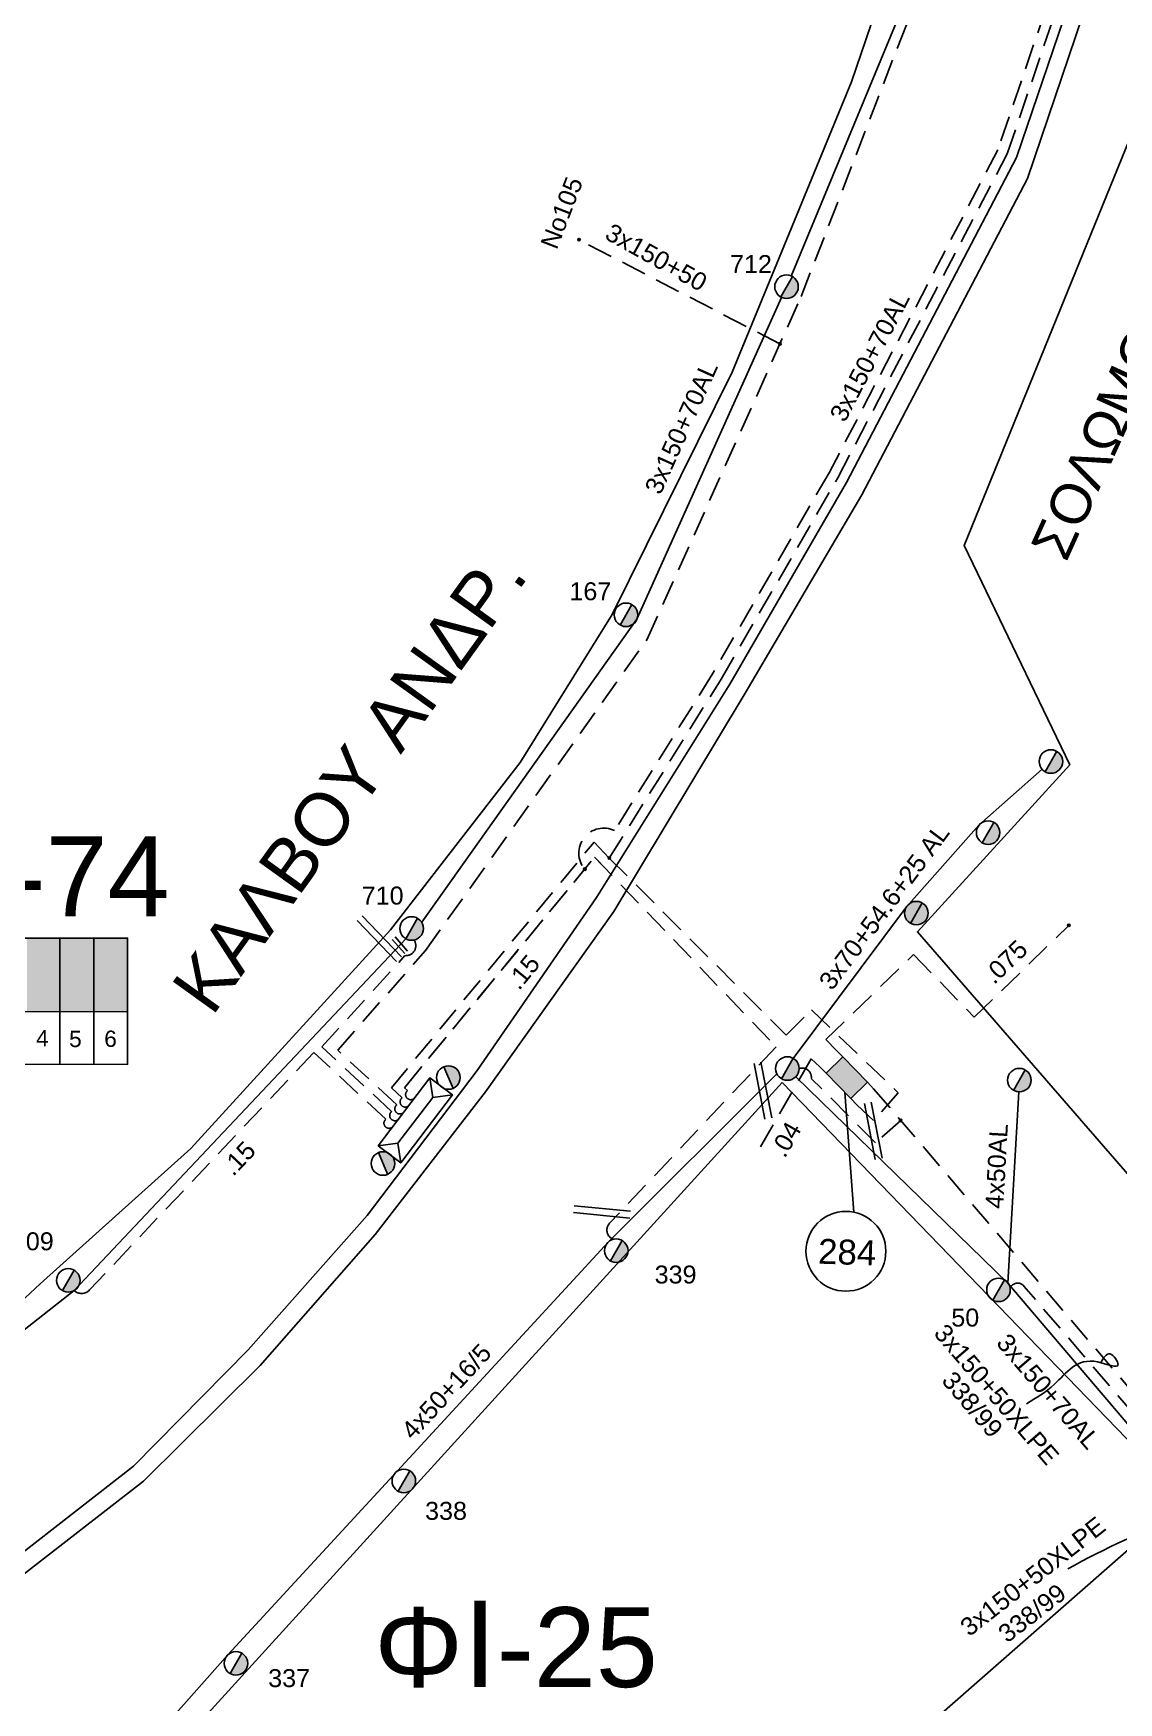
# Model space of a CAD drawing. Header units: millimetres. Extents: x 7477 to 9676, y 1828 to 2857.
# Drawn here: x 7623.6 to 7732.3, y 2513 to 2680.2 of the extents above; entities that cross this region are included whole.
import ezdxf
from ezdxf.enums import TextEntityAlignment as Align

# ---------------------------------------------------------------- set-up
doc = ezdxf.new("R2010")
doc.units = ezdxf.units.MM
doc.linetypes.add('DASHED', pattern=[19.05, 12.7, -6.35])
for name, color, linetype, lineweight in [('.04', 7, 'DASHED', 30), ('.075', 7, 'Continuous', 30), ('.15', 7, 'Continuous', 30), ('3x150+50', 7, 'Continuous', 30), ('3x150+70AL', 7, 'DASHED', 30), ('3x70+54.6+25 AL', 7, 'SYN_LINE', 30), ('4x50+16_5', 7, 'Continuous', 30), ('4x50+16AL', 7, 'Continuous', 30), ('4x50AL', 7, 'Continuous', 30), ('text διευθύνσεων', 250, 'Continuous', 30), ('Υπόβαθρο ΔΕΗ', 7, 'Continuous', 30)]:
    doc.layers.add(name, color=color, linetype=linetype, lineweight=lineweight)
for name, color, linetype in [('Link Box 4 Διευθύνσεων', 7, 'Continuous'), ('Pillar OTE', 7, 'Continuous'), ('TEXT ΚΑΛΩΔΙΩΝ', 7, 'Continuous'), ('Άγνωστα', 7, 'Continuous'), ('Καλώδια ΧΤ   3x150AL+50CU', 7, 'DASHED'), ('Μηχανική τομή', 7, 'Continuous'), ('Στύλος Ξύλινος', 7, 'Continuous'), ('Στύλος Ξύλινος @ 1', 7, 'Continuous'), ('Στύλος ΦΜ', 7, 'Continuous'), ('Στύλος ΦΜ @ 1', 7, 'Continuous'), ('Συνδέσεις', 7, 'Continuous'), ('Τομή', 7, 'Continuous'), ('Υποσταθμός εναέριος 2 στύλων', 7, 'Continuous'), ('Υποσταθμός πόλεως', 7, 'Continuous')]:
    doc.layers.add(name, color=color, linetype=linetype)
doc.styles.add('arial', font='ARIAL.TTF')
doc.styles.get("Standard").update_dxf_attribs({"font": 'ARIAL.TTF'})
doc.linetypes.add('SYN_LINE', pattern='A,0.5,-0.0001,["/\\/\\/\\/",Standard,S=0.1,R=0,X=0,Y=-0.05],-0.25', length=0.7501)

# ---------------------------------------------------------------- blocks, each defined once
blk = doc.blocks.new('ΥΠΑΡΧΩΝ ΤΣΙΜΕΝΤΕΝΙΟΣ ΣΤΥΛΟΣ')
at = {"layer": 'Στύλος ΦΜ'}
blk.add_hatch(color=7, dxfattribs=at).paths.add_polyline_path([(-1.29, -2.28, 0.574793), (2.62, 0, 0.268822), (1.3, 2.27)])
at = {"layer": 'Στύλος ΦΜ', "color": 7}
blk.add_line((-1.29, -2.28), (1.3, 2.27), dxfattribs=at)
blk.add_circle((0, 0), 2.62, dxfattribs=at)
at = {"layer": 'Στύλος ΦΜ', "flags": 4}
for tag, p in [('ΑΡΙΘΜΟΣ', (-4.68, 8.05)), ('ΤΥΠΟΣ', (-4.91, 3.03))]:
    blk.add_attdef(tag, p, '', height=4, dxfattribs=at)
blk = doc.blocks.new('ΥΠΑΡΧΩΝ ΞΥΛΙΝΟΣ ΣΤΥΛΟΣ')
at = {"layer": 'Στύλος Ξύλινος'}
h = blk.add_hatch(color=7, dxfattribs=at)
h.paths.add_polyline_path([(-2.62, 0, 0.270008), (-1.29, -2.28), (1.3, 2.27, 0.576266)])
h.paths.add_polyline_path([(-1.29, -2.28, 0.574793), (2.62, 0, 0.268822), (1.3, 2.27)])
at = {"layer": 'Στύλος Ξύλινος', "color": 7}
blk.add_line((-1.29, -2.28), (1.3, 2.27), dxfattribs=at)
blk.add_circle((0, 0), 2.62, dxfattribs=at)
at = {"layer": 'Στύλος Ξύλινος', "flags": 4}
for tag, p in [('ΑΡΙΘΜΟΣ', (-4.91, 8.6)), ('ΤΥΠΟΣ', (-4.85, 3.39))]:
    blk.add_attdef(tag, p, '', height=4, dxfattribs=at)
blk = doc.blocks.new('ΥΠΟΣΤΑΘΜΟΣ ΕΝΑΕΡΙΟΣ ΕΠΙ 2 ΣΤΥΛΩΝ')
at = {"layer": 'Υποσταθμός εναέριος 2 στύλων', "linetype": 'Continuous'}
for points in [[(-11.97, -2.11, 0.574793), (-8.45, -0.07, 0.268822), (-9.64, 1.98)], [(9.68, -2.15, 0.574793), (13.19, -0.1, 0.268822), (12.01, 1.95)]]:
    blk.add_hatch(color=256, dxfattribs=at).paths.add_polyline_path(points)
for p, q in [((-11.97, -2.11), (-9.64, 1.98)), ((9.68, -2.15), (12.01, 1.95))]:
    blk.add_line(p, q, dxfattribs=at)
for centre in [(-10.81, -0.07), (10.84, -0.1)]:
    blk.add_circle(centre, 2.36, dxfattribs=at)
at = {"layer": 'Υποσταθμός πόλεως', "linetype": 'Continuous', "ltscale": 40}
blk.add_lwpolyline([(-8.57, 2.82), (8.57, 2.82), (8.57, -2.82), (-8.57, -2.82)], close=True, dxfattribs=at)
for points in [[(-5.75, 0), (-8.57, 2.82)], [(-8.57, -2.82), (-5.75, 0)], [(-5.75, 0), (5.75, 0)], [(5.75, 0), (8.57, 2.82)], [(8.57, -2.82), (5.75, 0)]]:
    blk.add_lwpolyline(points, dxfattribs=at)
at = {"layer": 'Υποσταθμός εναέριος 2 στύλων', "ltscale": 40, "flags": 1}
for tag, p in [('ΜΕΤΑΣΧΗΜΑΤΙΣΜΟΣ', (14.09, 2.51)), ('ΙΣΧΥΣ', (14.07, -0.28)), ('ΑΡΙΘΜΟΣ', (14.19, -3))]:
    blk.add_attdef(tag, p, '', height=1.8, dxfattribs=at)
blk = doc.blocks.new('LINK BOX 4 ΑΝΑΧΩΡΗΣΕΩΝ')
at = {"layer": 'Link Box 4 Διευθύνσεων', "ltscale": 40}
blk.add_hatch(color=256, dxfattribs=at).paths.add_polyline_path([(-3.54, 0), (-3.54, -4.67), (3.54, -4.67), (3.54, 0)])
for p, q in [((-3.54, 0), (-5.33, 0)), ((5.33, 0), (3.54, 0)), ((-3.54, -4.67), (-5.33, -4.67)), ((5.33, -4.67), (3.54, -4.67))]:
    blk.add_line(p, q, dxfattribs=at)
blk.add_lwpolyline([(-3.54, -4.67), (-3.54, 0), (3.54, 0), (3.54, -4.67)], close=True, dxfattribs=at)
blk = doc.blocks.new('_ΣΥΝΔΕΣΗ')
at = {"layer": 'Συνδέσεις', "linetype": 'SYN_LINE', "ltscale": 40}
blk.add_hatch(color=256, dxfattribs=at).paths.add_polyline_path([(0.5, -0.01, 1), (-0.5, -0.01, 1)])
at = {"layer": 'Συνδέσεις'}
blk.add_circle((0, -0.01), 0.5, dxfattribs=at)
blk = doc.blocks.new('ΤΟΜΗ')
at = {"layer": 'Τομή', "ltscale": 40}
for p, q in [((-5.68, 0), (17.06, 0)), ((-5.68, -2.77), (17.06, -2.77))]:
    blk.add_line(p, q, dxfattribs=at)
blk = doc.blocks.new('ΜΗΧΑΝΙΚΗ ΤΟΜΗ')
at = {"layer": 'Μηχανική τομή', "ltscale": 40}
for p, q in [((-1.89, 0.78), (5.69, 0.78)), ((-1.89, -0.77), (5.69, -0.77))]:
    blk.add_line(p, q, dxfattribs=at)

msp = doc.modelspace()

# ---------------------------------------------------------------- hatches: boundary and pattern name
at = {"layer": 'Καλώδια ΧΤ   3x150AL+50CU', "linetype": 'DASHED', "lineweight": -3, "ltscale": 0.2}
h = msp.add_hatch(color=1, dxfattribs=at)
h.dxf.hatch_style = 1
h.paths.add_polyline_path([(7626.26, 2589.6), (7622.96, 2589.6), (7622.96, 2582.23), (7626.26, 2582.23)])
h = msp.add_hatch(color=27, dxfattribs=at)
h.dxf.hatch_style = 1
h.paths.add_polyline_path([(7629.65, 2589.6), (7626.26, 2589.6), (7626.26, 2582.23), (7629.65, 2582.23)])
h = msp.add_hatch(color=6, dxfattribs=at)
h.dxf.hatch_style = 1
h.paths.add_polyline_path([(7629.65, 2582.23), (7633.04, 2582.22), (7633.04, 2589.6), (7629.65, 2589.6)])

# ---------------------------------------------------------------- linework, layer by layer
at = {"layer": '.04', "color": 173, "linetype": 'DASHED', "lineweight": -3, "ltscale": 0.2}
msp.add_lwpolyline([(7702.41, 2576.71), (7701.54, 2577.49), (7696.19, 2568.2)], dxfattribs=at)
at = {"layer": '.075', "color": 173, "linetype": 'DASHED', "lineweight": -3, "ltscale": 0.2}
msp.add_lwpolyline([(7704.08, 2578.33), (7703.01, 2579.44), (7711.79, 2587.95), (7717.86, 2581.68), (7727.35, 2590.87)], dxfattribs=at)
at = {"layer": '.15', "color": 2, "linetype": 'DASHED', "lineweight": -3, "ltscale": 0.2}
msp.add_lwpolyline([(7661.28, 2572.88, -1.145122), (7660.54, 2573.59), (7659.47, 2574.58), (7679.78, 2599.21), (7681.3, 2597.62)], format="xyb", dxfattribs=at)
at = {"layer": '.15', "color": 151, "linetype": 'DASHED', "lineweight": -3, "ltscale": 0.2}
msp.add_lwpolyline([(7661.83, 2573.62, -1.145122), (7661.09, 2574.32), (7660.78, 2574.61), (7679.83, 2597.7), (7698.02, 2578.71), (7681.33, 2561.02, 0.543805), (7681.72, 2559.42, 0.16894)], format="xyb", dxfattribs=at)
msp.add_lwpolyline([(7660.91, 2574.76), (7679.83, 2597.7), (7681.08, 2596.4)], dxfattribs=at)
at = {"layer": '.15', "color": 2, "linetype": 'DASHED', "lineweight": -3, "ltscale": 0.2}
msp.add_lwpolyline([(7681.3, 2597.62), (7699.02, 2579.88), (7701.55, 2582.41), (7710.26, 2574.1), (7707.78, 2571.31), (7706.11, 2572.88)], dxfattribs=at)
at = {"layer": '.15', "color": 27, "linetype": 'DASHED', "lineweight": -3, "ltscale": 0.2}
msp.add_lwpolyline([(7660.24, 2571.51, -1.145122), (7659.5, 2572.22), (7652.51, 2578.7), (7660.83, 2587.84, 0.634058), (7661.74, 2589.41, 429.350002)], format="xyb", dxfattribs=at)
at = {"layer": '.15', "color": 6, "linetype": 'DASHED', "lineweight": -3, "ltscale": 0.2}
msp.add_lwpolyline([(7659.66, 2570.75, -1.145122), (7658.92, 2571.45), (7651.71, 2578.14), (7629.23, 2554.34, -0.408083), (7627.68, 2554.28, -2.594234)], format="xyb", dxfattribs=at)
at = {"layer": '3x150+50', "color": 1, "linetype": 'DASHED', "lineweight": -3, "ltscale": 0.2}
msp.add_lwpolyline([(7698.4, 2649.14), (7678.28, 2659.57)], dxfattribs=at)
at = {"layer": '3x150+70AL', "color": 151, "linetype": 'DASHED', "lineweight": -3, "ltscale": 0.2}
msp.add_lwpolyline([(7722.21, 2715.06), (7722.38, 2716.34, -1.090255), (7723.75, 2716.16), (7719.51, 2696.52), (7728.73, 2693.54), (7720.24, 2668.59), (7703.32, 2636.2), (7691.65, 2616.07), (7681.84, 2600.37, 0.812626), (7678.85, 2596.51)], format="xyb", dxfattribs=at)
at = {"layer": '3x150+70AL', "color": 2, "linetype": 'DASHED', "lineweight": -3, "ltscale": 0.2}
msp.add_lwpolyline([(7681.3, 2597.62), (7692.51, 2615.55), (7704.2, 2635.72), (7721.17, 2668.19), (7730.33, 2695.12), (7725.77, 2696.6)], dxfattribs=at)
at = {"layer": '3x150+70AL', "color": 1, "linetype": 'DASHED', "lineweight": -3, "ltscale": 0.2}
for points in [[(7660.75, 2572.19, -1.145122), (7660.01, 2572.89), (7654.1, 2578.37), (7662.9, 2588.37), (7685.11, 2619.54), (7700.53, 2653.87), (7711.66, 2682.64)], [(7747.98, 2543.7, -0.681574), (7746.74, 2542.88), (7738.88, 2536.05), (7722.84, 2554.74, 0.557747), (7721.46, 2554.53, 2.330126)]]:
    msp.add_lwpolyline(points, format="xyb", dxfattribs=at)
at = {"layer": '3x150+70AL', "color": 173, "linetype": 'DASHED', "lineweight": -3, "ltscale": 0.2}
for points in [[(7710.5, 2571.33), (7707.98, 2569.1), (7701.54, 2575.53, 0.575402), (7700.33, 2576.52, 0.30245)], [(7707.79, 2574.51), (7738.53, 2538.5), (7745.32, 2544.29, 0.777801), (7746.48, 2545.33, -7.587071)]]:
    msp.add_lwpolyline(points, format="xyb", dxfattribs=at)
at = {"layer": '3x70+54.6+25 AL', "color": 173, "linetype": 'SYN_LINE', "lineweight": -3, "ltscale": 10}
msp.add_lwpolyline([(7699.74, 2577.55), (7711.08, 2592.73), (7718.33, 2600.9), (7724.66, 2606.51)], dxfattribs=at)
at = {"layer": '4x50+16_5', "color": 30, "linetype": 'Continuous', "lineweight": -3, "ltscale": 0.2}
msp.add_lwpolyline([(7634, 2507.54), (7643.08, 2517.77), (7659.7, 2535.79), (7681.21, 2559.15), (7698.1, 2575.99)], dxfattribs=at)
at = {"layer": '4x50+16AL', "color": 27, "linetype": 'Continuous', "lineweight": -3, "ltscale": 0.2}
for points in [[(7699.54, 2655.93), (7712.16, 2686.4)], [(7662.51, 2591.18), (7684.08, 2621.56), (7698.57, 2653.79)]]:
    msp.add_lwpolyline(points, dxfattribs=at)
at = {"layer": '4x50+16AL', "color": 6, "linetype": 'Continuous', "lineweight": -3, "ltscale": 0.2}
msp.add_lwpolyline([(7601.64, 2533.82), (7627.68, 2554.28), (7660.92, 2589.54)], dxfattribs=at)
at = {"layer": '4x50+16AL', "color": 1, "linetype": 'Continuous', "lineweight": -3, "ltscale": 0.2}
msp.add_lwpolyline([(7748.73, 2522.72), (7721.25, 2555.04), (7700, 2575.71)], dxfattribs=at)
at = {"layer": '4x50AL', "color": 1, "linetype": 'Continuous', "lineweight": -3, "ltscale": 0.2}
msp.add_lwpolyline([(7721.25, 2555.04), (7722.33, 2574.19)], dxfattribs=at)
at = {"layer": 'Pillar OTE', "lineweight": -3, "ltscale": 40}
for points in [[(7612.76, 2576.96), (7612.76, 2589.6), (7633.04, 2589.6), (7633.04, 2576.94), (7612.76, 2576.96)], [(7626.26, 2576.95), (7626.26, 2589.6)], [(7629.65, 2576.94), (7629.65, 2589.6)], [(7633.04, 2576.94), (7633.04, 2589.6)], [(7612.76, 2582.24), (7633.04, 2582.22)]]:
    msp.add_lwpolyline(points, dxfattribs=at)
at = {"layer": 'Υπόβαθρο ΔΕΗ', "lineweight": -3}
for points in [[(7777.84, 2831.51), (7754.78, 2763.87), (7733.62, 2701.69), (7722.09, 2667.8), (7705.07, 2635.24), (7693.37, 2615.04), (7680.01, 2593.67), (7668.08, 2576.34), (7657.03, 2561.79), (7645.11, 2548.35), (7633.63, 2536.69), (7619.81, 2525.92), (7603.25, 2515.02), (7583.2, 2503), (7560.86, 2490.2), (7533.33, 2477.86), (7514.71, 2471.98)], [(7779.85, 2831.03), (7757.03, 2764.49), (7735.61, 2702.31), (7723.19, 2665.72), (7706.6, 2634.02), (7694.92, 2614.13), (7681.76, 2592.25), (7668.89, 2574.19), (7657.84, 2559.9), (7646.34, 2546.77), (7634.62, 2535.19), (7620.87, 2524.49), (7604.19, 2513.52), (7584.09, 2501.47), (7561.66, 2488.63), (7533.96, 2476.2), (7515.24, 2470.3)], [(7704.9, 2574.13), (7705.79, 2562.15)]]:
    msp.add_lwpolyline(points, dxfattribs=at)
for points in [[(7718.59, 2723.21), (7688.38, 2781.21), (7675.94, 2777.05), (7638.05, 2723.33), (7577.81, 2661.04), (7574.58, 2666.22), (7550.92, 2653.38), (7580.08, 2603.47), (7612.74, 2544.21), (7624.29, 2554.95), (7639.39, 2568.52), (7659.39, 2590.43), (7672.36, 2607.18), (7681.59, 2622.03), (7693.62, 2646.31), (7705.57, 2675.38), (7711.37, 2692.47), (7714.93, 2703.88)], [(7734.57, 2672.42), (7785.94, 2571.86), (7753.21, 2542.97), (7712.18, 2590.23), (7727.43, 2606.95), (7716.87, 2628.92)], [(7698.61, 2575.14), (7739.04, 2533.35), (7662.2, 2465.96), (7636.04, 2506.35)]]:
    msp.add_lwpolyline(points, close=True, dxfattribs=at)
msp.add_circle((7705.01, 2558.22), 4, dxfattribs=at)
for points in [[(7730.54, 2547.05), (7731.47, 2547.94), (7732.28, 2546.86), (7730.23, 2547.14), (7725.9, 2544.89), (7723.1, 2542.95)], [(7743.07, 2530.58), (7743.46, 2531.42), (7744.36, 2531.02), (7743.45, 2530.98), (7738.01, 2531), (7727.23, 2526.4)]]:
    msp.add_spline(points, degree=3, dxfattribs=at)

# ---------------------------------------------------------------- block references
at = {"layer": 'Link Box 4 Διευθύνσεων', "lineweight": -3, "xscale": 0.4999999999999999, "yscale": 0.4999999999999999, "zscale": 0.4999999999999999, "rotation": 134.0871507593418}
msp.add_blockref('LINK BOX 4 ΑΝΑΧΩΡΗΣΕΩΝ', (7704.26, 2574.8), dxfattribs=at)
at = {"layer": 'Μηχανική τομή', "lineweight": -3, "xscale": 0.2499999999999997, "yscale": 0.2499999999999997, "zscale": 0.4999999999999997, "rotation": 311.7808373628912}
msp.add_blockref('ΜΗΧΑΝΙΚΗ ΤΟΜΗ', (7660.01, 2589.23), dxfattribs=at)
at = {"layer": 'Στύλος Ξύλινος @ 1', "lineweight": -3, "ltscale": 40, "xscale": 0.4499999999998181, "yscale": 0.4499999999998181, "zscale": 0.4499999999998181}
msp.add_blockref('ΥΠΑΡΧΩΝ ΞΥΛΙΝΟΣ ΣΤΥΛΟΣ', (7712.07, 2592.1), dxfattribs=at)
at = {"layer": 'Στύλος ΦΜ @ 1', "lineweight": -3, "ltscale": 40}
ref = msp.add_blockref('ΥΠΑΡΧΩΝ ΤΣΙΜΕΝΤΕΝΙΟΣ ΣΤΥΛΟΣ', (7699.06, 2654.86), dxfattribs=dict(at, xscale=0.449999999999818, yscale=0.449999999999818, zscale=0.449999999999818))
ref.add_attrib('ΤΥΠΟΣ', '712', (7693.4, 2656.23), dxfattribs={"layer": 'Στύλος ΦΜ', "height": 1.8, "flags": 4})
ref = msp.add_blockref('ΥΠΑΡΧΩΝ ΤΣΙΜΕΝΤΕΝΙΟΣ ΣΤΥΛΟΣ', (7682.98, 2621.99), dxfattribs=dict(at, xscale=0.4499999999997824, yscale=0.4499999999997824, zscale=0.4499999999997824))
ref.add_attrib('ΤΥΠΟΣ', '167', (7677.31, 2623.45), dxfattribs={"layer": 'Στύλος ΦΜ', "height": 1.8, "rotation": 360, "flags": 4})
for p, xscale, yscale, zscale in [((7725.55, 2607.29), 0.4499999999998181, 0.4499999999998181, 0.4499999999998181), ((7719.26, 2600.17), 0.4499999999998181, 0.4499999999998181, 0.4499999999998181), ((7699.15, 2576.53), 0.449999999999818, 0.449999999999818, 0.449999999999818), ((7722.39, 2575.37), 0.4499999999998181, 0.4499999999998181, 0.4499999999998181)]:
    msp.add_blockref('ΥΠΑΡΧΩΝ ΤΣΙΜΕΝΤΕΝΙΟΣ ΣΤΥΛΟΣ', p, dxfattribs=dict(at, xscale=xscale, yscale=yscale, zscale=zscale))
ref = msp.add_blockref('ΥΠΑΡΧΩΝ ΤΣΙΜΕΝΤΕΝΙΟΣ ΣΤΥΛΟΣ', (7661.5, 2590.56), dxfattribs=dict(at, xscale=0.4499999999998734, yscale=0.4499999999998734, zscale=0.4499999999998734))
ref.add_attrib('ΤΥΠΟΣ', '710', (7656.5, 2592.96), dxfattribs={"layer": 'Στύλος ΦΜ', "height": 1.8, "flags": 4})
ref = msp.add_blockref('ΥΠΑΡΧΩΝ ΤΣΙΜΕΝΤΕΝΙΟΣ ΣΤΥΛΟΣ', (7627.1, 2555.3), dxfattribs=dict(at, xscale=0.4499999999998181, yscale=0.4499999999998181, zscale=0.4499999999998181))
ref.add_attrib('ΑΡΙΘΜΟΣ', '709', (7621.45, 2558.32), dxfattribs={"layer": 'Στύλος ΦΜ', "height": 1.8, "flags": 4})
ref = msp.add_blockref('ΥΠΑΡΧΩΝ ΤΣΙΜΕΝΤΕΝΙΟΣ ΣΤΥΛΟΣ', (7682, 2558.28), dxfattribs=dict(at, xscale=0.4499999999998181, yscale=0.4499999999998181, zscale=0.4499999999998181))
ref.add_attrib('ΤΥΠΟΣ', '339', (7685.85, 2554.99), dxfattribs={"layer": 'Στύλος ΦΜ', "height": 1.8, "flags": 4})
ref = msp.add_blockref('ΥΠΑΡΧΩΝ ΤΣΙΜΕΝΤΕΝΙΟΣ ΣΤΥΛΟΣ', (7720.3, 2554.35), dxfattribs=dict(at, xscale=0.4499999999998305, yscale=0.4499999999998305, zscale=0.4499999999998305))
ref.add_attrib('ΤΥΠΟΣ', '50', (7715.57, 2550.68), dxfattribs={"layer": 'Στύλος ΦΜ', "height": 1.8, "flags": 4})
ref = msp.add_blockref('ΥΠΑΡΧΩΝ ΤΣΙΜΕΝΤΕΝΙΟΣ ΣΤΥΛΟΣ', (7660.72, 2535.21), dxfattribs=dict(at, xscale=0.4499999999998778, yscale=0.4499999999998778, zscale=0.4499999999998778))
ref.add_attrib('ΤΥΠΟΣ', '338', (7662.85, 2531.31), dxfattribs={"layer": 'Στύλος ΦΜ', "height": 1.8, "flags": 4})
ref = msp.add_blockref('ΥΠΑΡΧΩΝ ΤΣΙΜΕΝΤΕΝΙΟΣ ΣΤΥΛΟΣ', (7643.9, 2516.93), dxfattribs=dict(at, xscale=0.4499999999997832, yscale=0.4499999999997832, zscale=0.4499999999997832))
ref.add_attrib('ΤΥΠΟΣ', '337', (7647.13, 2514.55), dxfattribs={"layer": 'Στύλος ΦΜ', "height": 1.8, "rotation": 360, "flags": 4})
at = {"layer": 'Συνδέσεις', "lineweight": -3, "xscale": 0.25, "yscale": 0.25, "zscale": 0.25}
for p in [(7678.28, 2659.58), (7698.4, 2649.14), (7681.3, 2597.62), (7678.85, 2596.51), (7727.35, 2590.88), (7710.5, 2571.34)]:
    msp.add_blockref('_ΣΥΝΔΕΣΗ', p, dxfattribs=at)
at = {"layer": 'Τομή', "lineweight": -3}
for p, xscale, yscale, zscale, rotation in [((7657.53, 2590.81), 0.2499999999999997, 0.2499999999999997, 0.2499999999999997, 313.8895096616357), ((7696.76, 2575.78), 0.2499999999999996, 0.2499999999999996, 0.2499999999999996, 281.0084854917887), ((7707.82, 2571.75), 0.2499999999999996, 0.2499999999999996, 0.2499999999999996, 281.0084854917887), ((7679.19, 2562.64), 0.2499999999999996, 0.2499999999999996, 0.2499999999999996, 354.415964675317)]:
    msp.add_blockref('ΤΟΜΗ', p, dxfattribs=dict(at, xscale=xscale, yscale=yscale, zscale=zscale, rotation=rotation))
at = {"layer": 'Υποσταθμός εναέριος 2 στύλων', "lineweight": -3, "xscale": 0.5, "yscale": 0.5, "zscale": 0.5, "rotation": 52.79546217621823}
msp.add_blockref('ΥΠΟΣΤΑΘΜΟΣ ΕΝΑΕΡΙΟΣ ΕΠΙ 2 ΣΤΥΛΩΝ', (7661.87, 2571.34), dxfattribs=at)

# ---------------------------------------------------------------- texts
at = {"lineweight": -3, "ltscale": 30, "char_height": 1.63, "width": 11.2573, "attachment_point": 1}
for s, insert in [('4', (7623.87, 2580.39)), ('5', (7627.18, 2580.31)), ('6', (7630.7, 2580.33))]:
    msp.add_mtext(s, dxfattribs=dict(at, insert=insert))
at = {"layer": 'text διευθύνσεων', "color": 7, "lineweight": -3}
for s, height, rotation, p in [('ΣΟΛΩΜΟY', 4, 65.6319, (7731.12, 2640.95)), ('KAΛΒΟΥ ΑΝΔΡ.', 5.2745, 54.2923, (7655.27, 2605.32))]:
    msp.add_text(s, height=height, rotation=rotation, dxfattribs=at).set_placement(p, align=Align.MIDDLE_CENTER)
at = {"layer": 'TEXT ΚΑΛΩΔΙΩΝ', "linetype": 'Continuous', "lineweight": -3, "ltscale": 0.2}
for s, rotation, p in [('3x150+50', 330.8118, (7686.02, 2657.81)), ('3x150+70AL', 62.41, (7707.39, 2647.88)), ('3x150+70AL', 65.8202, (7688.51, 2640.76)), ('3x70+54.6+25 AL', 53.2367, (7708.84, 2592.74)), ('.075', 44.0872, (7720.99, 2587.22)), ('.15', 50.4834, (7672.68, 2586.2)), ('.04', 60.0833, (7698.98, 2569.43)), ('4x50AL', 86.7963, (7720.11, 2566.75)), ('.15', 46.6377, (7644.17, 2567.53)), ('3x150+50XLPE', 310.6338, (7720.12, 2543.88)), ('4x50+16/5', 47.3507, (7664.97, 2544.18)), ('3x150+70AL', 310.6338, (7725.29, 2544.18)), ('3x150+50XLPE', 38, (7723.73, 2525.66))]:
    msp.add_text(s, height=1.8, rotation=rotation, dxfattribs=at).set_placement(p, align=Align.MIDDLE_CENTER)
at = {"layer": 'Άγνωστα', "lineweight": -3, "ltscale": 40, "char_height": 1.8, "width": 27.758, "attachment_point": 1, "style": 'arial'}
for s, insert, rotation in [('No105', (7674.36, 2659.14), 68.883), ('338/99', (7715.87, 2546.38), 310.6457), ('338/99', (7720.07, 2520.33), 37.7195)]:
    msp.add_mtext(s, dxfattribs=dict(at, insert=insert, rotation=rotation))
at = {"layer": 'Άγνωστα', "lineweight": -3, "insert": (7702.27, 2559.48), "char_height": 2.5, "width": 13.4112, "attachment_point": 1, "rotation": 358.1643}
msp.add_mtext('284', dxfattribs=at)
at = {"layer": 'Υπόβαθρο ΔΕΗ', "lineweight": -3, "char_height": 8, "width": 84.6573, "attachment_point": 1}
for s, insert in [('Φ{\\H1.0833x;I}-74', (7608.82, 2600.46)), ('Φ{\\H1.0833x;I}-25', (7657.74, 2523.22))]:
    msp.add_mtext(s, dxfattribs=dict(at, insert=insert))

doc.saveas('drawing.dxf')
